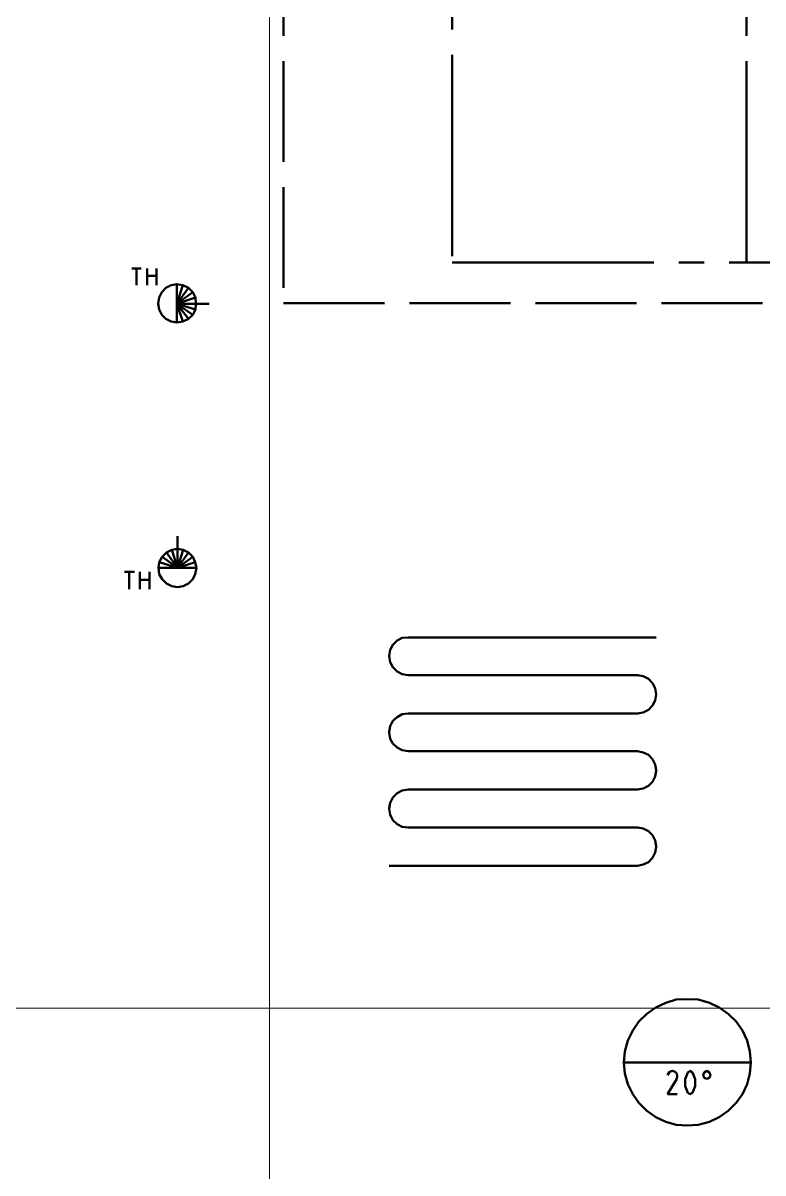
# Model space of a CAD drawing. Header units: metres. Extents: x -4.5 to 35.1, y -3.6 to 25.4.
# Drawn here: x 8.721 to 11.658, y 4.237 to 8.801 of the extents above; entities that cross this region are included whole.
import ezdxf

# ---------------------------------------------------------------- set-up
doc = ezdxf.new("R2010")
doc.units = ezdxf.units.M
doc.linetypes.add('STRICHLINIE2_S3', pattern=[0.5, 0.4, -0.1])
doc.linetypes.add('STRICHPUNKT2_S5', pattern=[1.1, 0.8, -0.1, 0.1, -0.1])
doc.layers.add('Standard', color=7, linetype='Continuous', lineweight=25)

msp = doc.modelspace()

# ---------------------------------------------------------------- linework, layer by layer
at = {"layer": 'Standard', "color": 252, "linetype": 'Continuous', "lineweight": 13}
for p, q in [((9.6986, -3.2638), (9.6986, 25.0491)), ((9.6986, -3.2638), (9.6986, 25.0491)), ((-4.1221, 4.8908), (26.8317, 4.8908)), ((-4.1221, 4.8908), (26.8317, 4.8908))]:
    msp.add_line(p, q, dxfattribs=at)
at = {"layer": 'Standard', "color": 5, "linetype": 'STRICHPUNKT2_S5', "lineweight": 50}
for p, q in [((11.5928, 7.8502), (11.5928, 9.8411)), ((10.4241, 9.7752), (10.4241, 7.8502)), ((10.4241, 7.8502), (12.7428, 7.8502))]:
    msp.add_line(p, q, dxfattribs=at)
at = {"layer": 'Standard', "color": 30, "linetype": 'STRICHLINIE2_S3', "lineweight": 50}
for p, q in [((9.7553, 9.6502), (9.7553, 7.6898)), ((9.7553, 7.6898), (12.8928, 7.6898))]:
    msp.add_line(p, q, dxfattribs=at)
at = {"layer": 'Standard', "color": 52, "linetype": 'Continuous', "lineweight": 50}
for p, q in [((9.1527, 7.8267), (9.1902, 7.8267)), ((9.1715, 7.7601), (9.1715, 7.8267)), ((9.2132, 7.7601), (9.2132, 7.8267)), ((9.2507, 7.8267), (9.2507, 7.7601)), ((9.2132, 7.7976), (9.2507, 7.7976)), ((9.309, 7.7601), (9.2882, 7.7496)), ((9.3319, 7.7642), (9.309, 7.7601)), ((9.3548, 7.7601), (9.3319, 7.7642)), ((9.3777, 7.7496), (9.3548, 7.7601)), ((9.2715, 7.733), (9.2611, 7.7122)), ((9.2882, 7.7496), (9.2715, 7.733)), ((9.3944, 7.733), (9.3777, 7.7496)), ((9.4048, 7.7122), (9.3944, 7.733)), ((9.2611, 7.7122), (9.2569, 7.6871)), ((9.2569, 7.6871), (9.2611, 7.6642)), ((9.4069, 7.6871), (9.4048, 7.7122)), ((9.4048, 7.6642), (9.4069, 7.6871)), ((9.4069, 7.6871), (9.459, 7.6871)), ((9.2611, 7.6642), (9.2715, 7.6434)), ((9.2715, 7.6434), (9.2882, 7.6267)), ((9.2882, 7.6267), (9.309, 7.6163)), ((9.3548, 7.6163), (9.3777, 7.6267)), ((9.3777, 7.6267), (9.3944, 7.6434)), ((9.3944, 7.6434), (9.4048, 7.6642)), ((9.309, 7.6163), (9.3319, 7.6121)), ((9.3319, 7.6121), (9.3548, 7.6163)), ((9.3339, 6.714), (9.3339, 6.764)), ((9.2901, 6.6994), (9.3109, 6.7098)), ((9.3109, 6.7098), (9.3339, 6.714)), ((9.3339, 6.714), (9.3568, 6.7098)), ((9.3568, 6.7098), (9.3776, 6.6994)), ((9.261, 6.6619), (9.2734, 6.6827)), ((9.2734, 6.6827), (9.2901, 6.6994)), ((9.3776, 6.6994), (9.3943, 6.6827)), ((9.3943, 6.6827), (9.4047, 6.6619)), ((9.1234, 6.6223), (9.163, 6.6223)), ((9.1422, 6.5536), (9.1422, 6.6223)), ((9.1839, 6.5536), (9.1839, 6.6223)), ((9.2234, 6.6223), (9.2234, 6.5536)), ((9.2589, 6.639), (9.261, 6.6619)), ((9.261, 6.614), (9.2589, 6.639)), ((9.4047, 6.6619), (9.4088, 6.639)), ((9.4088, 6.639), (9.4047, 6.614)), ((9.1839, 6.5911), (9.2234, 6.5911)), ((9.2734, 6.5932), (9.261, 6.614)), ((9.2901, 6.5765), (9.2734, 6.5932)), ((9.3109, 6.5661), (9.2901, 6.5765)), ((9.3776, 6.5765), (9.3568, 6.5661)), ((9.3943, 6.5932), (9.3776, 6.5765)), ((9.4047, 6.614), (9.3943, 6.5932)), ((9.3339, 6.5619), (9.3109, 6.5661)), ((9.3568, 6.5661), (9.3339, 6.5619)), ((10.2053, 6.3503), (10.1887, 6.3336)), ((10.2262, 6.3607), (10.2053, 6.3503)), ((10.2491, 6.3628), (10.2262, 6.3607)), ((11.2345, 6.3628), (10.2491, 6.3628)), ((10.1783, 6.3128), (10.1741, 6.2899)), ((10.1887, 6.3336), (10.1783, 6.3128)), ((10.1741, 6.2899), (10.1741, 6.2878)), ((10.1741, 6.2878), (10.1783, 6.2649)), ((10.1783, 6.2649), (10.1887, 6.244)), ((10.1887, 6.244), (10.2053, 6.2274)), ((10.2053, 6.2274), (10.2262, 6.2169)), ((10.2262, 6.2169), (10.2491, 6.2128)), ((10.2491, 6.2128), (11.1595, 6.2128)), ((11.1595, 6.2128), (11.1824, 6.2086)), ((11.1824, 6.2086), (11.2032, 6.1982)), ((11.2032, 6.1982), (11.2199, 6.1815)), ((11.2199, 6.1815), (11.2303, 6.1607)), ((11.2303, 6.1607), (11.2345, 6.1378)), ((11.2345, 6.1357), (11.2303, 6.1128)), ((11.2345, 6.1378), (11.2345, 6.1357)), ((11.2032, 6.0753), (11.1824, 6.0649)), ((11.2199, 6.092), (11.2032, 6.0753)), ((11.2303, 6.1128), (11.2199, 6.092)), ((10.1887, 6.0316), (10.1783, 6.0107)), ((10.2053, 6.0461), (10.1887, 6.0316)), ((10.2262, 6.0586), (10.2053, 6.0461)), ((10.2491, 6.0607), (10.2262, 6.0586)), ((11.1595, 6.0607), (10.2491, 6.0607)), ((11.1824, 6.0649), (11.1595, 6.0607)), ((10.1783, 6.0107), (10.1741, 5.9878)), ((10.1741, 5.9878), (10.1741, 5.9857)), ((10.1741, 5.9857), (10.1783, 5.9607)), ((10.1783, 5.9607), (10.1887, 5.942)), ((10.1887, 5.942), (10.2053, 5.9253)), ((10.2053, 5.9253), (10.2262, 5.9149)), ((10.2262, 5.9149), (10.2491, 5.9107)), ((10.2491, 5.9107), (11.1595, 5.9107)), ((11.1595, 5.9107), (11.1824, 5.9065)), ((11.1824, 5.9065), (11.2032, 5.8961)), ((11.2032, 5.8961), (11.2199, 5.8795)), ((11.2199, 5.8795), (11.2303, 5.8586)), ((11.2303, 5.8586), (11.2345, 5.8357)), ((11.2303, 5.8107), (11.2199, 5.7899)), ((11.2345, 5.8336), (11.2303, 5.8107)), ((11.2345, 5.8357), (11.2345, 5.8336)), ((10.2262, 5.7545), (10.2053, 5.744)), ((10.2491, 5.7586), (10.2262, 5.7545)), ((11.1595, 5.7586), (10.2491, 5.7586)), ((11.1824, 5.7628), (11.1595, 5.7586)), ((11.2032, 5.7732), (11.1824, 5.7628)), ((11.2199, 5.7899), (11.2032, 5.7732)), ((10.1783, 5.7065), (10.1741, 5.6836)), ((10.1887, 5.7274), (10.1783, 5.7065)), ((10.2053, 5.744), (10.1887, 5.7274)), ((10.1741, 5.6836), (10.1741, 5.6816)), ((10.1741, 5.6816), (10.1783, 5.6586)), ((10.1783, 5.6586), (10.1887, 5.6378)), ((10.1887, 5.6378), (10.2053, 5.6211)), ((10.2053, 5.6211), (10.2262, 5.6107)), ((10.2262, 5.6107), (10.2491, 5.6086)), ((10.2491, 5.6086), (11.1595, 5.6086)), ((11.1595, 5.6086), (11.1824, 5.6045)), ((11.1824, 5.6045), (11.2032, 5.5941)), ((11.2032, 5.5941), (11.2199, 5.5774)), ((11.2199, 5.5774), (11.2303, 5.5566)), ((11.2303, 5.5566), (11.2345, 5.5337)), ((11.2345, 5.5316), (11.2303, 5.5087)), ((11.2345, 5.5337), (11.2345, 5.5316)), ((11.2199, 5.4878), (11.2032, 5.4711)), ((11.2303, 5.5087), (11.2199, 5.4878)), ((11.1595, 5.4566), (10.1741, 5.4566)), ((11.1824, 5.4607), (11.1595, 5.4566)), ((11.2032, 5.4711), (11.1824, 5.4607)), ((11.2324, 4.8941), (11.197, 4.8691)), ((11.272, 4.9128), (11.2324, 4.8941)), ((11.3137, 4.9253), (11.272, 4.9128)), ((11.3574, 4.9274), (11.3137, 4.9253)), ((11.4011, 4.9253), (11.3574, 4.9274)), ((11.4449, 4.9128), (11.4011, 4.9253)), ((11.4845, 4.8941), (11.4449, 4.9128)), ((11.5199, 4.8691), (11.4845, 4.8941)), ((11.197, 4.8691), (11.1657, 4.8378)), ((11.5511, 4.8378), (11.5199, 4.8691)), ((11.1407, 4.8024), (11.122, 4.7628)), ((11.1657, 4.8378), (11.1407, 4.8024)), ((11.5761, 4.8024), (11.5511, 4.8378)), ((11.5949, 4.7628), (11.5761, 4.8024)), ((11.122, 4.7628), (11.1095, 4.7191)), ((11.6053, 4.7191), (11.5949, 4.7628)), ((11.1095, 4.7191), (11.1053, 4.6753)), ((11.6095, 4.6753), (11.6053, 4.7191)), ((11.1053, 4.6753), (11.6095, 4.6753)), ((11.1053, 4.6753), (11.1095, 4.6316)), ((11.6053, 4.6316), (11.6095, 4.6753)), ((11.1095, 4.6316), (11.122, 4.5899)), ((11.2866, 4.6378), (11.2782, 4.6253)), ((11.3157, 4.6107), (11.2782, 4.5503)), ((11.2991, 4.642), (11.2866, 4.6378)), ((11.3095, 4.6378), (11.2991, 4.642)), ((11.3157, 4.6316), (11.3095, 4.6378)), ((11.3178, 4.6212), (11.3157, 4.6316)), ((11.3157, 4.6107), (11.3178, 4.6212)), ((11.3595, 4.6357), (11.3491, 4.6087)), ((11.3678, 4.642), (11.3595, 4.6357)), ((11.3782, 4.6357), (11.3678, 4.642)), ((11.3886, 4.6087), (11.3782, 4.6357)), ((11.424, 4.6357), (11.4199, 4.6253)), ((11.4199, 4.6253), (11.424, 4.6149)), ((11.4345, 4.642), (11.424, 4.6357)), ((11.424, 4.6149), (11.4345, 4.6107)), ((11.4449, 4.6357), (11.4345, 4.642)), ((11.4345, 4.6107), (11.4449, 4.6149)), ((11.449, 4.6253), (11.4449, 4.6357)), ((11.4449, 4.6149), (11.449, 4.6253)), ((11.5949, 4.5899), (11.6053, 4.6316)), ((11.122, 4.5899), (11.1407, 4.5503)), ((11.3491, 4.6087), (11.3491, 4.5816)), ((11.3491, 4.5816), (11.3595, 4.5545)), ((11.3782, 4.5545), (11.3886, 4.5816)), ((11.3886, 4.5816), (11.3886, 4.6087)), ((11.5761, 4.5503), (11.5949, 4.5899)), ((11.1407, 4.5503), (11.1657, 4.5149)), ((11.2782, 4.5503), (11.3178, 4.5503)), ((11.3595, 4.5545), (11.3678, 4.5503)), ((11.3678, 4.5503), (11.3782, 4.5545)), ((11.5511, 4.5149), (11.5761, 4.5503)), ((11.1657, 4.5149), (11.197, 4.4837)), ((11.197, 4.4837), (11.2324, 4.4587)), ((11.4845, 4.4587), (11.5199, 4.4837)), ((11.5199, 4.4837), (11.5511, 4.5149)), ((11.2324, 4.4587), (11.272, 4.4399)), ((11.272, 4.4399), (11.3137, 4.4274)), ((11.4011, 4.4274), (11.4449, 4.4399)), ((11.4449, 4.4399), (11.4845, 4.4587)), ((11.3137, 4.4274), (11.3574, 4.4253)), ((11.3574, 4.4253), (11.4011, 4.4274))]:
    msp.add_line(p, q, dxfattribs=at)
at = {"layer": 'Standard', "color": 7, "linetype": 'Continuous', "lineweight": 50}
for points in [[(9.3548, 7.7601), (9.3319, 7.7642), (9.3319, 7.6871), (9.3548, 7.7601)], [(9.3777, 7.7496), (9.3548, 7.7601), (9.3319, 7.6871), (9.3777, 7.7496)], [(9.3944, 7.733), (9.3777, 7.7496), (9.3319, 7.6871), (9.3944, 7.733)], [(9.4048, 7.7122), (9.3944, 7.733), (9.3319, 7.6871), (9.4048, 7.7122)], [(9.4069, 7.6871), (9.4048, 7.7122), (9.3319, 7.6871), (9.4069, 7.6871)], [(9.3319, 7.6121), (9.3548, 7.6163), (9.3319, 7.6871), (9.3319, 7.6121)], [(9.3548, 7.6163), (9.3777, 7.6267), (9.3319, 7.6871), (9.3548, 7.6163)], [(9.3777, 7.6267), (9.3944, 7.6434), (9.3319, 7.6871), (9.3777, 7.6267)], [(9.3944, 7.6434), (9.4048, 7.6642), (9.3319, 7.6871), (9.3944, 7.6434)], [(9.4048, 7.6642), (9.4069, 7.6871), (9.3319, 7.6871), (9.4048, 7.6642)], [(9.2901, 6.6994), (9.3109, 6.7098), (9.3339, 6.639), (9.2901, 6.6994)], [(9.3109, 6.7098), (9.3339, 6.714), (9.3339, 6.639), (9.3109, 6.7098)], [(9.3339, 6.714), (9.3568, 6.7098), (9.3339, 6.639), (9.3339, 6.714)], [(9.3568, 6.7098), (9.3776, 6.6994), (9.3339, 6.639), (9.3568, 6.7098)], [(9.261, 6.6619), (9.2734, 6.6827), (9.3339, 6.639), (9.261, 6.6619)], [(9.2734, 6.6827), (9.2901, 6.6994), (9.3339, 6.639), (9.2734, 6.6827)], [(9.3776, 6.6994), (9.3943, 6.6827), (9.3339, 6.639), (9.3776, 6.6994)], [(9.3943, 6.6827), (9.4047, 6.6619), (9.3339, 6.639), (9.3943, 6.6827)], [(9.2589, 6.639), (9.261, 6.6619), (9.3339, 6.639), (9.2589, 6.639)], [(9.4047, 6.6619), (9.4088, 6.639), (9.3339, 6.639), (9.4047, 6.6619)]]:
    msp.add_lwpolyline(points, close=True, dxfattribs=at)

doc.saveas('drawing.dxf')
